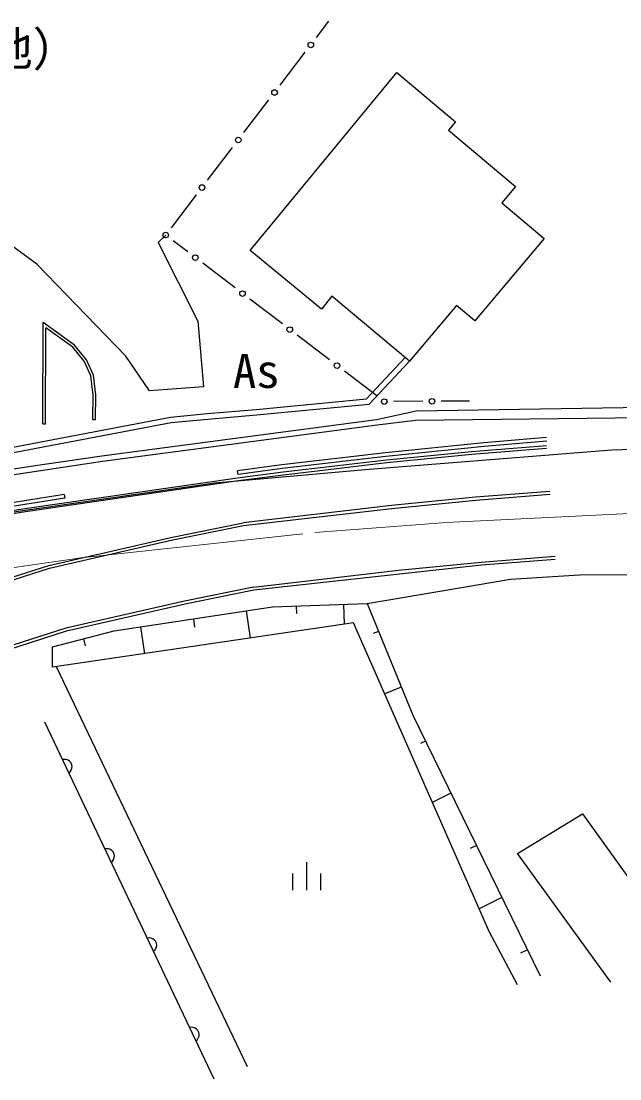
# Model space of a CAD drawing. Units: millimetres, scale not verified. Extents: x 40000 to 680000, y 20000 to 380000.
# Drawn here: x 98001 to 130204, y 266860 to 323803 of the extents above; entities that cross this region are included whole.
import ezdxf
from ezdxf.enums import TextEntityAlignment as Align

# ---------------------------------------------------------------- set-up
doc = ezdxf.new("R2010")
doc.units = ezdxf.units.MM
doc.header["$LTSCALE"] = 1000
doc.linetypes.add('CHAIN', pattern=[18.5, 12, -1.5, 3.5, -1.5])
for name, color, linetype, lineweight in [('M-BGD', 7, 'Continuous', 25), ('M-BMK', 2, 'CHAIN', 13), ('M-STR-STRC', 7, 'Continuous', 25)]:
    doc.layers.add(name, color=color, linetype=linetype, lineweight=lineweight)
doc.styles.add('ＭＳ ゴシック', font='')
doc.styles.get('ＭＳ ゴシック').set_extended_font_data('MS Gothic')

msp = doc.modelspace()

# ---------------------------------------------------------------- linework, layer by layer
at = {"layer": 'M-BGD'}
for p, q in [((113887, 322920), (114560, 323803)), ((111936, 320361), (113281, 322125)), ((110327, 311455), (118217, 321045)), ((118217, 321045), (121373, 318385)), ((109984, 317801), (111329, 319566)), ((121373, 318385), (120993, 317933)), ((120993, 317933), (124595, 314901)), ((108033, 315242), (109378, 317006)), ((124595, 314901), (123850, 314015)), ((106081, 312682), (107426, 314447)), ((123857, 314023), (126141, 312101)), ((126141, 312101), (122404, 307661)), ((106971, 311375), (106176, 311982)), ((114154, 308306), (110327, 311455)), ((109512, 309438), (107766, 310769)), ((112053, 307500), (110307, 308832)), ((114721, 308995), (114154, 308306)), ((118885, 305495), (114721, 308995)), ((121417, 308491), (118885, 305495)), ((122404, 307661), (121417, 308491)), ((99168, 302126), (99184, 307582)), ((99318, 302125), (99333, 307289)), ((114594, 305563), (112848, 306894)), ((117135, 303626), (115389, 304957)), ((119599, 303337), (118032, 303326)), ((119251, 302819), (133472, 303054)), ((122119, 303353), (120599, 303343)), ((119211, 302323), (133518, 302493)), ((99168, 302126), (99318, 302125)), ((101856, 302352), (102006, 302351)), ((126447, 298485), (122444, 298168)), ((122444, 298168), (117917, 297722)), ((117933, 297573), (122458, 298019)), ((122458, 298019), (126459, 298335)), ((117917, 297722), (109938, 296794)), ((109955, 296645), (117933, 297573)), ((106044, 296000), (109938, 296794)), ((106075, 295853), (109955, 296645)), ((99482, 294505), (106044, 296000)), ((99522, 294361), (106075, 295853)), ((122754, 294682), (126723, 294996)), ((89455, 291281), (99482, 294505)), ((110514, 293186), (122768, 294533)), ((118291, 294242), (122754, 294682)), ((122768, 294533), (126735, 294846)), ((89502, 291139), (99522, 294361)), ((110490, 293335), (118291, 294242)), ((124326, 293765), (128033, 293995)), ((128033, 293995), (135645, 294016)), ((116610, 292449), (124326, 293765)), ((116610, 292449), (124326, 293765)), ((106814, 292432), (110514, 293186)), ((100448, 290982), (106814, 292432)), ((103004, 290979), (111523, 292266)), ((103004, 290979), (111523, 292266)), ((111523, 292266), (116610, 292449)), ((111523, 292266), (116610, 292449)), ((112794, 292312), (112809, 291906)), ((112794, 292312), (112809, 291906)), ((115338, 292403), (115377, 291334)), ((115338, 292403), (115377, 291334)), ((116610, 292449), (119061, 286443)), ((116610, 292449), (119061, 286443)), ((107263, 291622), (107329, 291186)), ((107263, 291622), (107329, 291186)), ((110103, 292051), (110324, 290588)), ((110103, 292051), (110324, 290588)), ((90596, 287814), (100448, 290982)), ((115874, 291408), (99694, 289017)), ((115874, 291408), (99694, 289017)), ((99694, 290121), (103004, 290979)), ((99694, 290121), (103004, 290979)), ((104424, 291193), (104642, 289748)), ((104424, 291193), (104642, 289748)), ((123167, 274799), (115874, 291408)), ((123167, 274799), (115874, 291408)), ((101349, 290550), (101446, 290177)), ((101349, 290550), (101446, 290177)), ((117222, 290948), (116931, 290829)), ((117222, 290948), (116931, 290829)), ((99694, 289017), (99694, 290121)), ((99694, 289017), (99694, 290121)), ((110174, 267506), (99894, 289047)), ((110174, 267506), (99894, 289047)), ((118448, 287945), (117555, 287580)), ((118448, 287945), (117555, 287580)), ((119061, 286443), (125925, 272409)), ((119061, 286443), (125925, 272409)), ((99257, 286089), (108373, 266860)), ((99257, 286089), (108373, 266860)), ((119747, 285040), (119481, 284910)), ((119747, 285040), (119481, 284910)), ((100326, 284059), (100225, 284047)), ((100326, 284059), (100225, 284047)), ((100418, 284050), (100326, 284059)), ((100418, 284050), (100326, 284059)), ((100525, 284012), (100418, 284050)), ((100525, 284012), (100418, 284050)), ((100603, 283960), (100525, 284012)), ((100603, 283960), (100525, 284012)), ((100673, 283887), (100603, 283960)), ((100673, 283887), (100603, 283960)), ((100728, 283771), (100673, 283887)), ((100728, 283771), (100673, 283887)), ((100693, 283472), (100731, 283578)), ((100693, 283472), (100731, 283578)), ((100740, 283671), (100728, 283771)), ((100740, 283671), (100728, 283771)), ((100731, 283578), (100740, 283671)), ((100731, 283578), (100740, 283671)), ((100568, 283324), (100641, 283394)), ((100568, 283324), (100641, 283394)), ((100641, 283394), (100693, 283472)), ((100641, 283394), (100693, 283472)), ((121120, 282233), (120118, 281743)), ((121120, 282233), (120118, 281743)), ((124699, 278986), (128193, 281131)), ((128193, 281131), (133647, 273531)), ((102605, 279252), (102504, 279240)), ((102605, 279252), (102504, 279240)), ((102698, 279243), (102605, 279252)), ((102698, 279243), (102605, 279252)), ((102804, 279205), (102698, 279243)), ((102804, 279205), (102698, 279243)), ((102882, 279153), (102804, 279205)), ((102882, 279153), (102804, 279205)), ((102952, 279080), (102882, 279153)), ((102952, 279080), (102882, 279153)), ((103007, 278964), (102952, 279080)), ((103007, 278964), (102952, 279080)), ((122493, 279426), (122158, 279262)), ((122493, 279426), (122158, 279262)), ((102847, 278517), (102920, 278587)), ((102847, 278517), (102920, 278587)), ((102920, 278587), (102972, 278664)), ((102920, 278587), (102972, 278664)), ((102972, 278664), (103010, 278771)), ((102972, 278664), (103010, 278771)), ((103019, 278864), (103007, 278964)), ((103019, 278864), (103007, 278964)), ((103010, 278771), (103019, 278864)), ((103010, 278771), (103019, 278864)), ((113348, 278524), (113348, 277024)), ((129725, 272060), (124699, 278986)), ((112598, 277924), (112598, 277024)), ((114098, 277924), (114098, 277024)), ((123866, 276619), (122633, 276016)), ((123866, 276619), (122633, 276016)), ((124699, 271918), (123167, 274799)), ((124699, 271918), (123167, 274799)), ((104884, 274445), (104783, 274432)), ((104884, 274445), (104783, 274432)), ((104977, 274436), (104884, 274445)), ((104977, 274436), (104884, 274445)), ((105083, 274398), (104977, 274436)), ((105083, 274398), (104977, 274436)), ((105161, 274346), (105083, 274398)), ((105161, 274346), (105083, 274398)), ((105231, 274273), (105161, 274346)), ((105231, 274273), (105161, 274346)), ((105286, 274157), (105231, 274273)), ((105286, 274157), (105231, 274273)), ((105251, 273857), (105289, 273964)), ((105251, 273857), (105289, 273964)), ((105298, 274057), (105286, 274157)), ((105298, 274057), (105286, 274157)), ((105289, 273964), (105298, 274057)), ((105289, 273964), (105298, 274057)), ((105126, 273710), (105199, 273780)), ((105126, 273710), (105199, 273780)), ((105199, 273780), (105251, 273857)), ((105199, 273780), (105251, 273857)), ((125239, 273812), (124870, 273632)), ((125239, 273812), (124870, 273632)), ((107163, 269638), (107062, 269625)), ((107163, 269638), (107062, 269625)), ((107256, 269628), (107163, 269638)), ((107256, 269628), (107163, 269638)), ((107362, 269590), (107256, 269628)), ((107362, 269590), (107256, 269628)), ((107440, 269539), (107362, 269590)), ((107440, 269539), (107362, 269590)), ((107510, 269466), (107440, 269539)), ((107510, 269466), (107440, 269539)), ((107565, 269350), (107510, 269466)), ((107565, 269350), (107510, 269466)), ((107577, 269250), (107565, 269350)), ((107577, 269250), (107565, 269350)), ((107405, 268902), (107478, 268973)), ((107405, 268902), (107478, 268973)), ((107478, 268973), (107530, 269050)), ((107478, 268973), (107530, 269050)), ((107530, 269050), (107568, 269157)), ((107530, 269050), (107568, 269157)), ((107568, 269157), (107577, 269250)), ((107568, 269157), (107577, 269250))]:
    msp.add_line(p, q, dxfattribs=at)
for points in [[(98835, 310713), (97094, 312017), (90907, 315832), (87019, 317673), (80333, 320849), (78017, 321884), (77672, 322051), (76782, 322429)], [(105778, 312285), (105372, 311894), (107498, 307643), (107814, 304119), (104906, 303892), (103628, 305766), (98835, 310713)], [(102006, 302351), (102020, 303680), (101886, 304751), (101509, 305570), (100878, 306354), (99184, 307582)], [(101856, 302352), (101870, 303672), (101740, 304710), (101381, 305490), (100774, 306244), (99333, 307289)], [(96687, 300706), (106032, 302486), (108015, 302675), (110641, 302900), (116573, 303474), (118655, 305688)], [(96932, 300448), (106074, 302189), (108042, 302376), (110669, 302601), (116714, 303186), (118885, 305495)], [(95280, 299358), (99254, 299947), (102338, 300405), (117111, 302361), (119251, 302819)], [(95324, 299061), (99298, 299650), (102380, 300108), (117149, 302063), (119211, 302323)], [(126265, 300793), (122240, 300475), (117663, 300024), (112120, 299365), (109666, 299047), (98352, 297409), (90392, 296185), (89056, 296105), (87422, 296069), (85983, 296072), (84868, 296255)], [(126253, 300943), (122226, 300625), (117646, 300173), (112102, 299513), (109646, 299195), (98330, 297557), (90376, 296335), (89050, 296255), (87420, 296219), (85995, 296222), (84892, 296403)], [(110490, 293335), (106782, 292578), (100408, 291127), (90549, 287957), (90137, 287818), (87287, 286890)]]:
    msp.add_lwpolyline(points, dxfattribs=at)
for centre in [(113584, 322523), (111632, 319963), (109681, 317404), (107729, 314844), (105778, 312285), (107368, 311072), (109909, 309135), (112450, 307197), (114991, 305260), (117532, 303322), (120099, 303340)]:
    msp.add_circle(centre, 150, dxfattribs=at)
at = {"layer": 'M-BMK'}
for p, q in [((120888, 296819), (132475, 297375)), ((113792, 296270), (120888, 296819)), ((101230, 294907), (113792, 296270)), ((92431, 293652), (101230, 294907))]:
    msp.add_line(p, q, dxfattribs=at)
at = {"layer": 'M-STR-STRC'}
for p, q in [((129767, 300709), (116721, 299669)), ((137771, 300949), (129767, 300709)), ((116721, 299669), (108410, 298929)), ((109672, 299393), (109644, 299591)), ((108410, 298929), (95124, 297008)), ((100314, 298326), (94993, 297462)), ((100346, 298129), (95023, 297264)), ((100314, 298326), (100346, 298129))]:
    msp.add_line(p, q, dxfattribs=at)
for points in [[(126254, 301389), (122892, 301108), (117598, 300560), (112021, 299920), (109644, 299591)], [(126271, 301189), (122911, 300909), (117620, 300361), (112046, 299721), (109672, 299393)]]:
    msp.add_lwpolyline(points, dxfattribs=at)

# ---------------------------------------------------------------- texts
at = {"layer": 'M-BGD', "style": 'ＭＳ ゴシック'}
for s, p in [('（空き地）', (94869, 322299)), ('As', (110646, 304974))]:
    msp.add_text(s, height=1833, dxfattribs=at).set_placement(p, align=Align.MIDDLE_CENTER)

doc.saveas('drawing.dxf')
